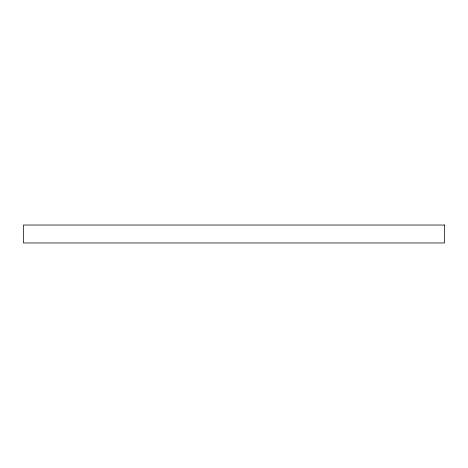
<?xml version="1.0" encoding="UTF-8"?>
<svg xmlns="http://www.w3.org/2000/svg" width="468" height="468" viewBox="0 0 468 468"><rect width="100%" height="100%" fill="white"/><g stroke="black" fill="none" stroke-linecap="round" stroke-linejoin="round"><path stroke-width="0.7" d="M444.6 225.026L23.4 225.026L23.4 242.974L444.6 242.974L444.6 225.026"/></g></svg>
